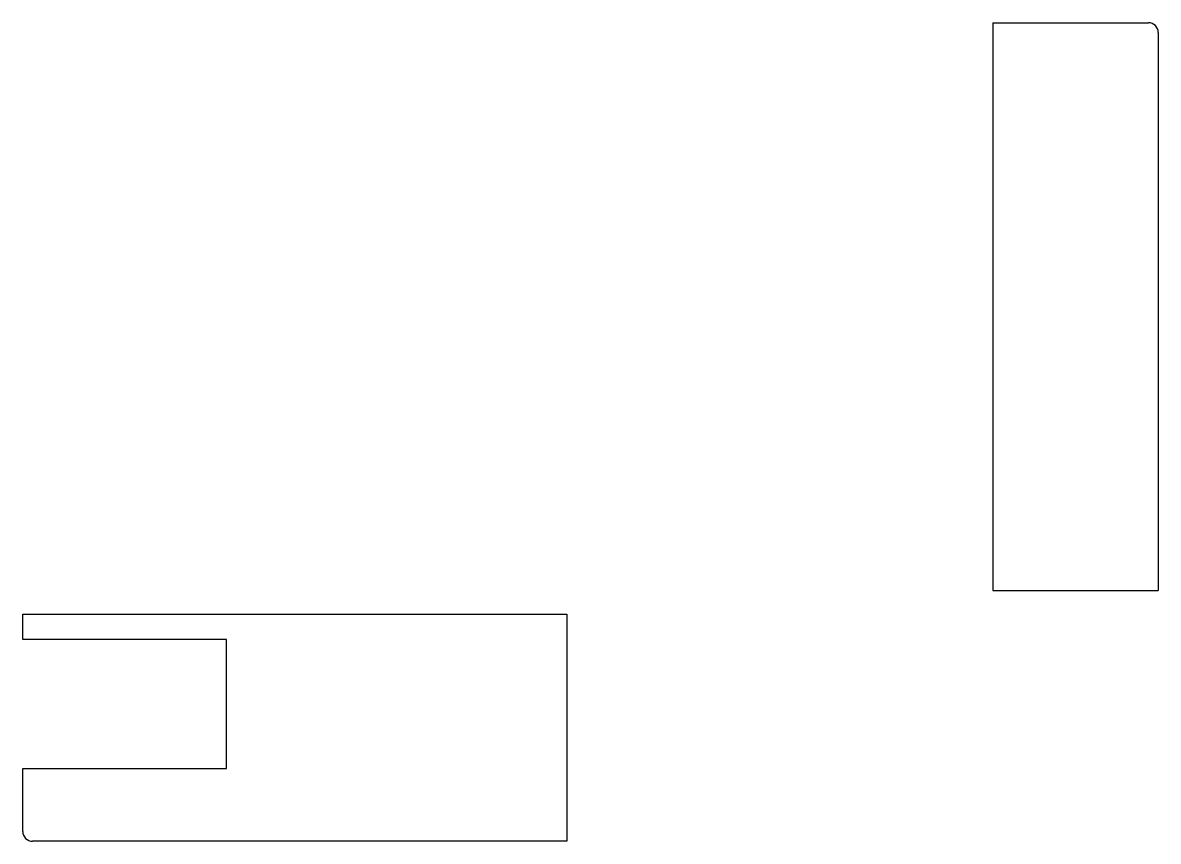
# Model space of a CAD drawing. Header units: millimetres. Extents: x 143 to 257, y -187 to -105.
import ezdxf

# ---------------------------------------------------------------- set-up
doc = ezdxf.new("R2010")
doc.units = ezdxf.units.MM

msp = doc.modelspace()

# ---------------------------------------------------------------- linework, layer by layer
for p, q in [((240.50625, -104.775), (240.50625, -161.925)), ((240.50625, -104.775), (256.175, -104.775)), ((257.175, -105.775), (257.175, -161.925)), ((240.50625, -161.925), (257.175, -161.925)), ((142.875, -164.30625), (197.64375, -164.30625)), ((142.875, -166.855), (142.875, -164.30625)), ((197.64375, -164.30625), (197.64375, -187.16625)), ((163.4, -166.855), (142.875, -166.855)), ((163.4, -179.855), (163.4, -166.855)), ((142.875, -186.16625), (142.875, -179.855)), ((142.875, -179.855), (163.4, -179.855)), ((197.64375, -187.16625), (143.875, -187.16625))]:
    msp.add_line(p, q)
for centre, start, end in [((256.175, -105.775), 0, 90), ((143.875, -186.16625), 180, 270)]:
    msp.add_arc(centre, 1, start, end)

doc.saveas('drawing.dxf')
